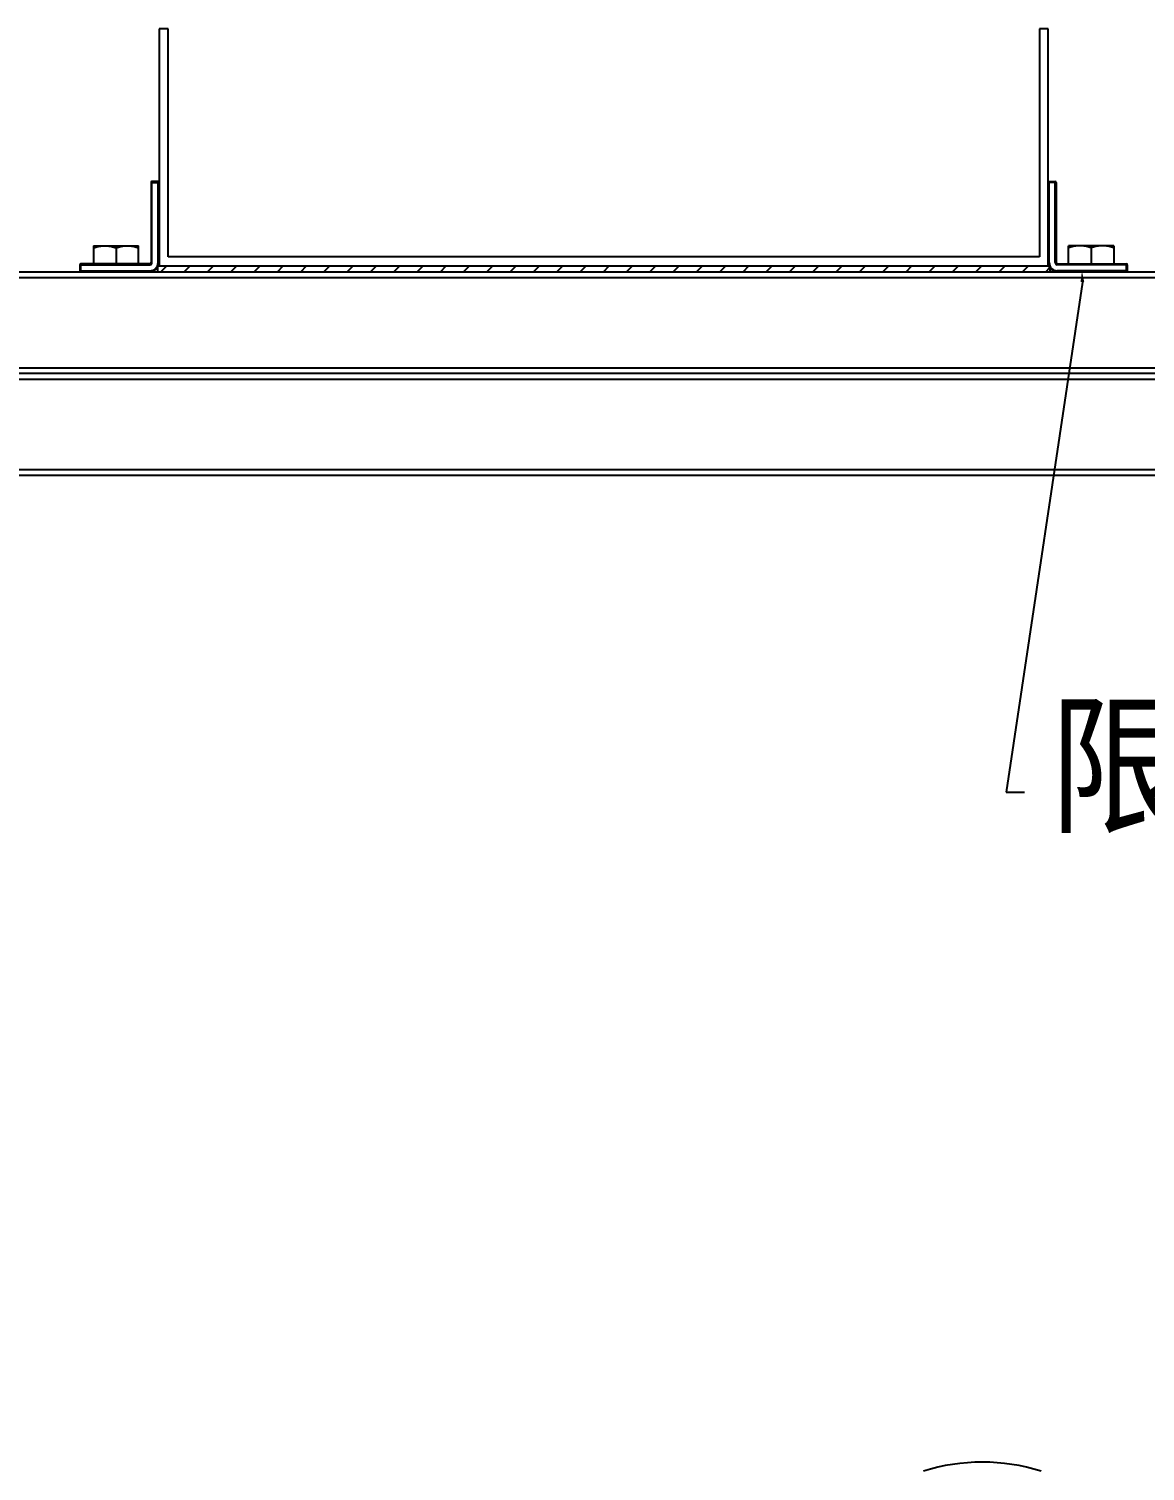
# Model space of a CAD drawing. Extents: x 815029915 to 815825525, y 579155098 to 579748855.
# Drawn here: x 815614258 to 815616775, y 579325758 to 579329012 of the extents above; entities that cross this region are included whole.
import ezdxf

# ---------------------------------------------------------------- set-up
doc = ezdxf.new("R2010")
doc.units = 0
doc.header["$LTSCALE"] = 100
doc.header["$MEASUREMENT"] = 0
for name, color, linetype in [('02___PRT_ALL_AXES', 7, 'Continuous'), ('11122', 7, 'Continuous'), ('图框', 7, 'Continuous')]:
    doc.layers.add(name, color=color, linetype=linetype)
doc.styles.add('六院', font='', dxfattribs={"width": 0.8})
doc.styles.get('六院').set_extended_font_data('SimSun')

msp = doc.modelspace()

# ---------------------------------------------------------------- hatches: boundary and pattern name
at = {"layer": '图框'}
h = msp.add_hatch(dxfattribs=at)
h.set_pattern_fill('ANSI31', color=0, scale=296.981558, style=0)
h.set_pattern_definition([(45, (813804757.91, 574651936.04), (-26.24970918, 26.24970918), [])])
h.paths.add_polyline_path([(815614548.3, 579328477.5), (815614551.6, 579328477.5), (815616556.3, 579328477.5), (815616559.6, 579328477.5), (815616559.6, 579328464.1), (815614548.3, 579328464.1)])

# ---------------------------------------------------------------- linework, layer by layer
at = {"color": 0, "linetype": 'Continuous'}
for p, q in [((815614551.6, 579329012.1), (815614551.6, 579328477.5)), ((815614571.7, 579329012.1), (815614551.6, 579329012.1)), ((815614571.7, 579328497.6), (815614571.7, 579329012.1)), ((815616556.3, 579329012.1), (815616536.2, 579329012.1)), ((815616536.2, 579329012.1), (815616536.2, 579328497.6)), ((815616556.3, 579328477.5), (815616556.3, 579329012.1)), ((815614533, 579328665.6), (815614533, 579328484.5)), ((815614533, 579328665.6), (815614550.8, 579328665.6)), ((815614535.1, 579328484.5), (815614535.1, 579328667.7)), ((815614548.8, 579328667.7), (815614535.1, 579328667.7)), ((815614548.8, 579328484.5), (815614548.8, 579328667.7)), ((815616574.1, 579328665.6), (815616556.3, 579328665.6)), ((815616558.3, 579328484.5), (815616558.3, 579328667.7)), ((815616558.3, 579328667.7), (815616572, 579328667.7)), ((815616572, 579328484.5), (815616572, 579328667.7)), ((815616574.1, 579328665.6), (815616574.1, 579328484.5)), ((815614372.7, 579328479.9), (815614372.7, 579328466.2)), ((815614372.7, 579328479.9), (815614530.5, 579328479.9)), ((815614372.7, 579328466.2), (815614530.5, 579328466.2)), ((815614374.8, 579328464.1), (815614374.8, 579328482)), ((815614530.5, 579328482), (815614374.8, 579328482)), ((815614530.5, 579328479.9), (815614530.5, 579328482)), ((815614530.5, 579328466.2), (815614530.5, 579328464.1)), ((815614535.1, 579328484.5), (815614533, 579328484.5)), ((815614548.3, 579328464.1), (815614548.3, 579328477.5)), ((815614548.3, 579328477.5), (815614551.6, 579328477.5)), ((815614548.8, 579328484.5), (815614550.8, 579328484.5)), ((815614551.6, 579328477.5), (815616556.3, 579328477.5)), ((815616536.2, 579328497.6), (815614571.7, 579328497.6)), ((815616558.3, 579328484.5), (815616556.3, 579328484.5)), ((815616556.3, 579328477.5), (815616559.6, 579328477.5)), ((815616559.6, 579328477.5), (815616559.6, 579328464.1)), ((815616572, 579328484.5), (815616574.1, 579328484.5)), ((815616576.6, 579328479.9), (815616576.6, 579328482)), ((815616576.6, 579328482), (815616732.3, 579328482)), ((815616734.4, 579328479.9), (815616576.6, 579328479.9)), ((815616576.6, 579328466.2), (815616576.6, 579328464.1)), ((815616734.4, 579328466.2), (815616576.6, 579328466.2)), ((815616732.3, 579328464.1), (815616732.3, 579328482)), ((815616734.4, 579328479.9), (815616734.4, 579328466.2)), ((815613562.3, 579328464.1), (815617569.9, 579328464.1)), ((815613562.3, 579328451.4), (815617569.9, 579328451.4)), ((815614548.3, 579328464.1), (815616559.6, 579328464.1)), ((815613562.3, 579328247.4), (815617569.9, 579328247.4)), ((815617569.9, 579328234.7), (815613562.3, 579328234.7)), ((815617569.9, 579328234.7), (815613562.3, 579328234.7)), ((815613562.3, 579328221.9), (815617569.9, 579328221.9)), ((815613562.3, 579328017.9), (815617569.9, 579328017.9)), ((815613562.3, 579328005.2), (815617569.9, 579328005.2))]:
    msp.add_line(p, q, dxfattribs=at)
at = {"color": 4, "linetype": 'ByBlock', "lineweight": -2}
msp.add_line((815616461.4, 579327289.7), (815616502.3, 579327289.7), dxfattribs=at)
msp.add_lwpolyline([(815616633.1, 579328440.8), (815616461.4, 579327289.7)], dxfattribs=at)
at = {"color": 0, "linetype": 'Continuous'}
for centre, radius, start, end in [((815614535.1, 579328665.6), 2.04, 90, 180), ((815614548.8, 579328665.6), 2.04, 0, 90), ((815616558.3, 579328665.6), 2.04, 90, 180), ((815616572, 579328665.6), 2.04, 0, 90), ((815614374.8, 579328479.9), 2.04, 90, 180), ((815614374.8, 579328466.2), 2.04, 180, 270), ((815614530.5, 579328484.5), 18.3, 270, 0), ((815614530.5, 579328484.5), 4.58, 270, 0), ((815614530.5, 579328484.5), 2.54, 270, 0), ((815614530.5, 579328484.5), 20.4, 270, 337.5), ((815616576.6, 579328484.5), 20.4, 202.5, 270), ((815616576.6, 579328484.5), 18.3, 180, 270), ((815616576.6, 579328484.5), 4.58, 180, 270), ((815616576.6, 579328484.5), 2.54, 180, 270), ((815616732.3, 579328479.9), 2.04, 0, 90), ((815616732.3, 579328466.2), 2.04, 270, 0), ((815616407.3, 579325336), 442.1, 72.5364, 107.4636)]:
    msp.add_arc(centre, radius, start, end, dxfattribs=at)
at = {"color": 4}
msp.add_solid([(815616628.9, 579328440.6), (815616632.1, 579328466), (815616637.3, 579328440.9)], dxfattribs=at)
at = {"layer": '02___PRT_ALL_AXES', "color": 0, "linetype": 'Continuous'}
for p, q in [((815614403.3, 579328522.7), (815614403.3, 579328482)), ((815614403.3, 579328522.7), (815614505, 579328522.7)), ((815614454.2, 579328518.1), (815614454.2, 579328482)), ((815614505, 579328482), (815614505, 579328522.7)), ((815616602.1, 579328482), (815616602.1, 579328522.7)), ((815616703.8, 579328522.7), (815616602.1, 579328522.7)), ((815616652.9, 579328518.1), (815616652.9, 579328482)), ((815616703.8, 579328522.7), (815616703.8, 579328482))]:
    msp.add_line(p, q, dxfattribs=at)
for points, start_tangent, end_tangent in [([(815614403.3, 579328518.1), (815614408.6, 579328519.7), (815614413.7, 579328521), (815614418.7, 579328521.9), (815614423.7, 579328522.5), (815614428.7, 579328522.7)], (0.948683, 0.316228), (1, 0)), ([(815614428.7, 579328522.7), (815614433.7, 579328522.5), (815614438.7, 579328521.9), (815614443.7, 579328521), (815614448.9, 579328519.7), (815614454.2, 579328518.1)], (1, -0.000001), (0.948683, -0.316228)), ([(815614454.2, 579328518.1), (815614459.5, 579328519.7), (815614464.6, 579328521), (815614469.6, 579328521.9), (815614474.6, 579328522.5), (815614479.6, 579328522.7)], (0.948683, 0.316228), (1, 0)), ([(815614479.6, 579328522.7), (815614484.6, 579328522.5), (815614489.6, 579328521.9), (815614494.6, 579328521), (815614499.7, 579328519.7), (815614505, 579328518.1)], (1, -0.000001), (0.948683, -0.316228)), ([(815616627.5, 579328522.7), (815616622.5, 579328522.5), (815616617.5, 579328521.9), (815616612.5, 579328521), (815616607.4, 579328519.7), (815616602.1, 579328518.1)], (-1, -0.000001), (-0.948683, -0.316228)), ([(815616652.9, 579328518.1), (815616647.6, 579328519.7), (815616642.5, 579328521), (815616637.5, 579328521.9), (815616632.5, 579328522.5), (815616627.5, 579328522.7)], (-0.948683, 0.316228), (-1, 0)), ([(815616678.4, 579328522.7), (815616673.4, 579328522.5), (815616668.4, 579328521.9), (815616663.4, 579328521), (815616658.2, 579328519.7), (815616652.9, 579328518.1)], (-1, -0.000001), (-0.948683, -0.316228)), ([(815616703.8, 579328518.1), (815616698.5, 579328519.7), (815616693.4, 579328521), (815616688.4, 579328521.9), (815616683.4, 579328522.5), (815616678.4, 579328522.7)], (-0.948683, 0.316228), (-1, 0))]:
    msp.add_spline(points, degree=3, dxfattribs=dict(at, start_tangent=start_tangent, end_tangent=end_tangent))

# ---------------------------------------------------------------- texts
at = {"layer": '11122', "insert": (815616557.8, 579327476.7), "char_height": 252, "width": 1892.207, "attachment_point": 1, "style": '六院'}
msp.add_mtext('{\\W0.9;限位紧固件}', dxfattribs=at)

doc.saveas('drawing.dxf')
